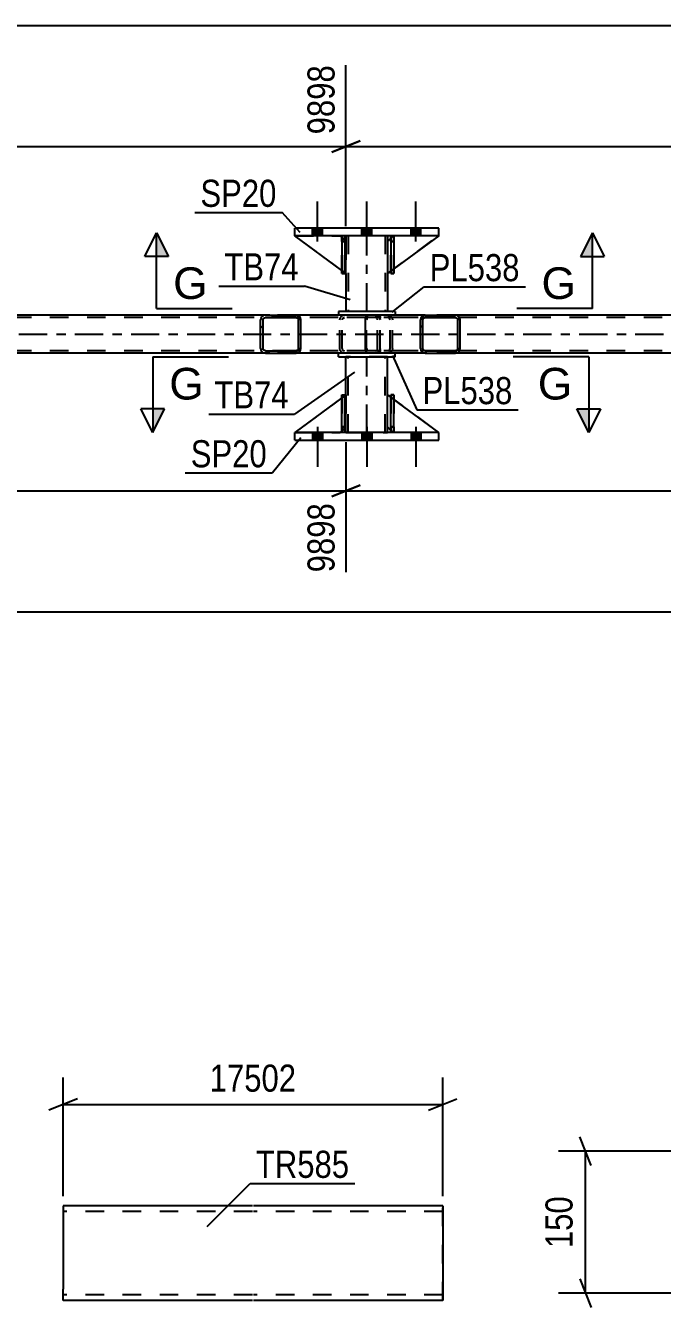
# Model space of a CAD drawing. Header units: millimetres. Extents: x 0 to 841, y 0 to 594.
# Drawn here: x 467.2 to 534.4, y 121.4 to 256.8 of the extents above; entities that cross this region are included whole.
import ezdxf

# ---------------------------------------------------------------- set-up
doc = ezdxf.new("R2010")
doc.units = ezdxf.units.MM
doc.linetypes.add('DXK_LINE_DOT2', pattern=[3.9198, 1.9599, -1.9599])
doc.linetypes.add('DXK_LINE_DOT3', pattern=[5.9187, 2.979, -0.9799, 0.9799, -0.9799])
doc.styles.add('Arial', font='ARIAL.TTF', dxfattribs={"height": 0.2})
doc.styles.add('Arial Narrow', font='ARIALN.TTF', dxfattribs={"height": 0.2})

# ---------------------------------------------------------------- blocks, each defined once
blk = doc.blocks.new('Part-103655098-5487 - 5425')
at = {"color": 2, "linetype": 'Continuous'}
for p, q in [((501.01, 234.6), (501.01, 234)), ((505.41, 234.6), (505.41, 234)), ((501.01, 230.6), (501.01, 226.6)), ((505.41, 230.6), (505.41, 226.6))]:
    blk.add_line(p, q, dxfattribs=at)
at = {"color": 7, "linetype": 'DXK_LINE_DOT2'}
for p, q in [((505.41, 234.6), (501.01, 234.6)), ((501.25, 234.6), (501.25, 226.6)), ((505.17, 234.6), (505.17, 226.6)), ((501.01, 234), (501.01, 230.6)), ((505.41, 234), (505.41, 230.6)), ((505.41, 226.6), (501.01, 226.6))]:
    blk.add_line(p, q, dxfattribs=at)
at = {"color": 7, "linetype": 'DXK_LINE_DOT3'}
blk.add_line((503.21, 226.6), (503.21, 234.6), dxfattribs=at)
blk = doc.blocks.new('Part-103655098-5560 - 5425')
at = {"color": 2, "linetype": 'Continuous'}
for p, q in [((501.01, 217.8), (501.01, 221.8)), ((505.41, 217.8), (505.41, 221.8)), ((501.01, 213.8), (501.01, 214.4)), ((505.41, 213.8), (505.41, 214.4))]:
    blk.add_line(p, q, dxfattribs=at)
at = {"color": 7, "linetype": 'DXK_LINE_DOT2'}
for p, q in [((505.41, 221.8), (501.01, 221.8)), ((501.25, 213.8), (501.25, 221.8)), ((505.17, 213.8), (505.17, 221.8)), ((501.01, 214.4), (501.01, 217.8)), ((505.41, 214.4), (505.41, 217.8)), ((501.01, 213.8), (505.41, 213.8))]:
    blk.add_line(p, q, dxfattribs=at)
at = {"color": 7, "linetype": 'DXK_LINE_DOT3'}
blk.add_line((503.21, 213.8), (503.21, 221.8), dxfattribs=at)
blk = doc.blocks.new('Part-103655098-5561 - 5425')
at = {"color": 2, "linetype": 'Continuous'}
for p, q in [((506.08, 234.6), (505.76, 234.6)), ((505.76, 234.6), (505.76, 230.6)), ((506.08, 234.6), (506.08, 234.6)), ((506.08, 234.6), (506.08, 230.6)), ((506.08, 230.6), (505.76, 230.6))]:
    blk.add_line(p, q, dxfattribs=at)
at = {"color": 7, "linetype": 'DXK_LINE_DOT2'}
for p, q in [((505.76, 234), (505.76, 234.6)), ((506.08, 234), (506.08, 234.6)), ((506.08, 234.6), (506.08, 234.6)), ((506.08, 234), (505.76, 234)), ((505.76, 234), (505.76, 230.6)), ((506.08, 230.6), (506.08, 234))]:
    blk.add_line(p, q, dxfattribs=at)
blk = doc.blocks.new('Part-103655098-5498 - 5425')
at = {"color": 7, "linetype": 'DXK_LINE_DOT2'}
for p, q in [((501.01, 217.8), (495.61, 213.8)), ((501.01, 214.4), (501.01, 217.8)), ((501.01, 217.8), (501.01, 214.4)), ((500.41, 213.8), (501.01, 214.4)), ((501.01, 214.4), (500.41, 213.8)), ((501.01, 214.4), (501.01, 214.4)), ((495.61, 213.8), (500.41, 213.8))]:
    blk.add_line(p, q, dxfattribs=at)
blk = doc.blocks.new('Part-103655098-5566 - 5425')
at = {"color": 7, "linetype": 'DXK_LINE_DOT2'}
for p, q in [((506.08, 217.8), (505.76, 217.8)), ((505.76, 214.4), (505.76, 217.8)), ((505.76, 217.8), (505.76, 213.8)), ((506.08, 217.8), (506.08, 214.4)), ((506.08, 213.8), (506.08, 217.8)), ((506.08, 214.4), (505.76, 214.4)), ((505.76, 213.8), (505.76, 214.4)), ((506.08, 214.4), (506.08, 213.8)), ((506.08, 213.8), (505.76, 213.8)), ((506.08, 213.8), (506.08, 213.8))]:
    blk.add_line(p, q, dxfattribs=at)
blk = doc.blocks.new('Part-103655098-5502 - 5425')
at = {"linetype": 'Continuous'}
h = blk.add_hatch(dxfattribs=at)
h.set_pattern_fill('', scale=0.7, style=0, pattern_type=0)
h.set_pattern_definition([(45, (513.0367, 225.9014), (-1.57154, 1.57154), [])])
h.paths.add_polyline_path([(513.07, 225.72), (513.04, 225.9), (512.93, 226.06), (512.76, 226.16), (512.57, 226.2), (509.39, 226.2), (509.2, 226.16), (509.03, 226.06), (508.92, 225.9), (508.89, 225.72), (508.89, 222.68), (508.92, 222.49), (509.03, 222.34), (509.2, 222.23), (509.39, 222.2), (512.57, 222.2), (512.76, 222.23), (512.93, 222.34), (513.04, 222.49), (513.07, 222.68)])
h.paths.add_polyline_path([(512.8, 222.59), (512.75, 222.51), (512.67, 222.46), (512.57, 222.44), (509.39, 222.44), (509.29, 222.46), (509.21, 222.51), (509.16, 222.59), (509.14, 222.68), (509.14, 225.72), (509.16, 225.81), (509.21, 225.89), (509.29, 225.94), (509.39, 225.96), (512.57, 225.96), (512.67, 225.94), (512.75, 225.89), (512.8, 225.81), (512.82, 225.72), (512.82, 222.68)])
at = {"color": 2, "linetype": 'Continuous'}
for p, q in [((503.14, 226.06), (503.23, 226.16)), ((503.23, 226.16), (503.33, 226.2)), ((509.39, 226.2), (503.33, 226.2)), ((509.39, 226.2), (509.2, 226.16)), ((509.39, 226.2), (512.57, 226.2)), ((512.76, 226.16), (512.57, 226.2)), ((503.06, 225.72), (503.08, 225.9)), ((503.06, 222.68), (503.06, 225.72)), ((503.08, 225.9), (503.14, 226.06)), ((508.92, 225.9), (508.89, 225.72)), ((508.89, 222.68), (508.89, 225.72)), ((509.14, 225.72), (509.16, 225.81)), ((509.14, 222.68), (509.14, 225.72)), ((509.16, 225.81), (509.21, 225.89)), ((509.21, 225.89), (509.29, 225.94)), ((509.29, 225.94), (509.39, 225.96)), ((509.39, 225.96), (512.57, 225.96)), ((512.57, 225.96), (512.67, 225.94)), ((512.67, 225.94), (512.75, 225.89)), ((512.75, 225.89), (512.8, 225.81)), ((512.8, 225.81), (512.82, 225.72)), ((512.82, 222.68), (512.82, 225.72)), ((513.07, 225.72), (513.04, 225.9)), ((513.07, 222.68), (513.07, 225.72)), ((503.08, 222.49), (503.06, 222.68)), ((503.14, 222.34), (503.08, 222.49)), ((503.23, 222.23), (503.14, 222.34)), ((503.33, 222.2), (503.23, 222.23)), ((509.39, 222.2), (503.33, 222.2)), ((508.89, 222.68), (508.92, 222.49)), ((509.16, 222.59), (509.14, 222.68)), ((509.21, 222.51), (509.16, 222.59)), ((509.2, 222.23), (509.39, 222.2)), ((509.29, 222.46), (509.21, 222.51)), ((509.39, 222.44), (509.29, 222.46)), ((509.39, 222.44), (512.57, 222.44)), ((509.39, 222.2), (512.57, 222.2)), ((512.67, 222.46), (512.57, 222.44)), ((512.57, 222.2), (512.76, 222.23)), ((512.75, 222.51), (512.67, 222.46)), ((512.8, 222.59), (512.75, 222.51)), ((512.82, 222.68), (512.8, 222.59)), ((513.04, 222.49), (513.07, 222.68))]:
    blk.add_line(p, q, dxfattribs=at)
at = {"color": 7, "linetype": 'DXK_LINE_DOT2'}
for p, q in [((504.61, 225.96), (504.61, 226.2)), ((505.42, 226.2), (505.61, 226.16)), ((512.57, 226.2), (509.39, 226.2)), ((503.21, 225.81), (503.2, 225.72)), ((503.2, 222.68), (503.2, 225.72)), ((503.23, 225.89), (503.21, 225.81)), ((503.28, 225.94), (503.23, 225.89)), ((503.33, 225.96), (503.28, 225.94)), ((512.57, 225.96), (503.33, 225.96)), ((505.52, 225.94), (505.42, 225.96)), ((505.6, 225.89), (505.52, 225.94)), ((505.65, 225.81), (505.6, 225.89)), ((505.67, 225.72), (505.65, 225.81)), ((505.67, 222.68), (505.67, 225.72)), ((505.89, 225.9), (505.92, 225.72)), ((505.92, 222.68), (505.92, 225.72)), ((503.2, 222.68), (503.21, 222.59)), ((503.21, 222.59), (503.23, 222.51)), ((503.23, 222.51), (503.28, 222.46)), ((503.28, 222.46), (503.33, 222.44)), ((512.57, 222.44), (503.33, 222.44)), ((504.61, 222.2), (504.61, 222.44)), ((505.42, 222.44), (505.52, 222.46)), ((505.61, 222.23), (505.42, 222.2)), ((505.52, 222.46), (505.6, 222.51)), ((505.6, 222.51), (505.65, 222.59)), ((505.65, 222.59), (505.67, 222.68)), ((505.92, 222.68), (505.89, 222.49)), ((512.57, 222.2), (509.39, 222.2))]:
    blk.add_line(p, q, dxfattribs=at)
for centre, start, end in [((505.44, 225.7), 23.8494, 68.8059), ((505.44, 222.69), 291.1941, 336.1506)]:
    blk.add_arc(centre, 0.492, start, end, dxfattribs=at)
at = {"color": 2, "linetype": 'Continuous'}
for centre, start, end in [((509.37, 225.7), 111.1941, 156.1506), ((512.59, 225.7), 23.8494, 68.8059), ((509.37, 222.69), 203.8494, 248.8059), ((512.59, 222.69), 291.1941, 336.1506)]:
    blk.add_arc(centre, 0.492, start, end, dxfattribs=at)
blk = doc.blocks.new('Part-103655098-5568 - 5425')
at = {"color": 2, "linetype": 'Continuous'}
for p, q in [((505.76, 213.8), (505.76, 217.8)), ((505.76, 217.8), (506.08, 217.8)), ((506.08, 213.8), (506.08, 217.8)), ((505.76, 213.8), (505.76, 213.8)), ((506.08, 213.8), (505.76, 213.8))]:
    blk.add_line(p, q, dxfattribs=at)
at = {"color": 7, "linetype": 'DXK_LINE_DOT2'}
for p, q in [((505.76, 217.8), (505.76, 214.4)), ((506.08, 214.4), (506.08, 217.8)), ((505.76, 214.4), (505.76, 213.8)), ((505.76, 214.4), (506.08, 214.4)), ((506.08, 213.8), (506.08, 214.4)), ((506.08, 213.8), (506.08, 213.8))]:
    blk.add_line(p, q, dxfattribs=at)
blk = doc.blocks.new('Part-103655098-5572 - 5425')
at = {"color": 7, "linetype": 'DXK_LINE_DOT2'}
for p, q in [((505.41, 214.4), (505.41, 217.8)), ((505.41, 217.8), (510.81, 213.8)), ((506.01, 213.8), (505.41, 214.4)), ((510.81, 213.8), (506.01, 213.8))]:
    blk.add_line(p, q, dxfattribs=at)
blk = doc.blocks.new('Part-103655098-5573 - 5425')
at = {"color": 2, "linetype": 'Continuous'}
for p, q in [((505.41, 214.4), (505.41, 217.8)), ((505.76, 217.54), (505.41, 217.8)), ((510.81, 213.8), (506.08, 217.3)), ((505.76, 214.04), (505.41, 214.4))]:
    blk.add_line(p, q, dxfattribs=at)
at = {"color": 7, "linetype": 'DXK_LINE_DOT2'}
for p, q in [((506.08, 217.3), (505.76, 217.54)), ((506.01, 213.8), (505.76, 214.04)), ((510.81, 213.8), (506.01, 213.8)), ((510.81, 213.8), (510.81, 213.8)), ((510.81, 213.8), (510.81, 213.8))]:
    blk.add_line(p, q, dxfattribs=at)
blk = doc.blocks.new('Part-103655098-5509 - 5425')
at = {"color": 2, "linetype": 'Continuous'}
for p, q in [((505.76, 234.35), (505.41, 234)), ((510.81, 234.6), (506.08, 231.1)), ((505.41, 234), (505.41, 230.6)), ((505.76, 230.86), (505.41, 230.6))]:
    blk.add_line(p, q, dxfattribs=at)
at = {"color": 7, "linetype": 'DXK_LINE_DOT2'}
for p, q in [((506.01, 234.6), (505.76, 234.35)), ((510.81, 234.6), (506.01, 234.6)), ((506.08, 231.1), (505.76, 230.86))]:
    blk.add_line(p, q, dxfattribs=at)
blk = doc.blocks.new('Part-103655098-5511 - 5425')
at = {"color": 7, "linetype": 'DXK_LINE_DOT2'}
for p, q in [((500.56, 217.8), (500.88, 217.8)), ((500.56, 214.4), (500.56, 217.8)), ((500.56, 217.8), (500.56, 213.8)), ((500.88, 217.8), (500.88, 214.4)), ((500.88, 213.8), (500.88, 217.7)), ((500.88, 214.4), (500.56, 214.4)), ((500.56, 213.8), (500.56, 214.4)), ((500.88, 214.4), (500.88, 213.8)), ((500.88, 213.8), (500.56, 213.8)), ((500.88, 213.8), (500.88, 213.8))]:
    blk.add_line(p, q, dxfattribs=at)
blk = doc.blocks.new('Part-103655098-5513 - 5425')
at = {"color": 2, "linetype": 'Continuous'}
for p, q in [((500.56, 213.8), (500.56, 217.8)), ((500.56, 217.8), (500.88, 217.8)), ((500.88, 213.8), (500.88, 217.8)), ((500.56, 213.8), (500.56, 213.8)), ((500.88, 213.8), (500.56, 213.8))]:
    blk.add_line(p, q, dxfattribs=at)
at = {"color": 7, "linetype": 'DXK_LINE_DOT2'}
for p, q in [((500.56, 217.8), (500.56, 214.4)), ((500.88, 214.4), (500.88, 217.8)), ((500.56, 214.4), (500.56, 213.8)), ((500.56, 214.4), (500.88, 214.4)), ((500.88, 213.8), (500.88, 214.4)), ((500.88, 213.8), (500.88, 213.8))]:
    blk.add_line(p, q, dxfattribs=at)
blk = doc.blocks.new('Part-103655098-5578 - 5425')
at = {"color": 2, "linetype": 'Continuous'}
for p, q in [((495.61, 213), (495.61, 213.8)), ((510.81, 213.8), (495.61, 213.8)), ((495.61, 213), (510.81, 213)), ((510.81, 213), (510.81, 213.8))]:
    blk.add_line(p, q, dxfattribs=at)
at = {"color": 7, "linetype": 'DXK_LINE_DOT2'}
for p, q in [((495.61, 213), (495.61, 213.8)), ((510.81, 213), (510.81, 213.8))]:
    blk.add_line(p, q, dxfattribs=at)
blk = doc.blocks.new('Part-103655098-5516 - 5425')
at = {"color": 7, "linetype": 'DXK_LINE_DOT2'}
for p, q in [((505.76, 234), (505.76, 234.6)), ((505.76, 234.6), (505.76, 234.6)), ((505.76, 234.6), (505.76, 230.6)), ((506.08, 234.6), (505.76, 234.6)), ((506.08, 234), (506.08, 234.6)), ((506.08, 230.6), (506.08, 234.6)), ((505.76, 230.6), (505.76, 234)), ((505.76, 234), (506.08, 234)), ((506.08, 234), (506.08, 230.6)), ((505.76, 230.6), (506.08, 230.6))]:
    blk.add_line(p, q, dxfattribs=at)
blk = doc.blocks.new('Part-103655098-5550 - 5425')
at = {"color": 2, "linetype": 'Continuous'}
for p, q in [((506.21, 226.6), (500.21, 226.6)), ((500.21, 226.6), (500.21, 226.2)), ((506.21, 226.6), (506.21, 226.2))]:
    blk.add_line(p, q, dxfattribs=at)
at = {"color": 7, "linetype": 'DXK_LINE_DOT2'}
blk.add_line((506.21, 226.2), (500.21, 226.2), dxfattribs=at)
blk = doc.blocks.new('Part-103655098-5555 - 5425')
at = {"color": 2, "linetype": 'Continuous'}
for p, q in [((500.21, 221.8), (500.21, 222.2)), ((506.21, 221.8), (506.21, 222.2)), ((500.21, 221.8), (506.21, 221.8))]:
    blk.add_line(p, q, dxfattribs=at)
at = {"color": 7, "linetype": 'DXK_LINE_DOT2'}
blk.add_line((506.21, 222.2), (500.21, 222.2), dxfattribs=at)
blk = doc.blocks.new('Part-103655098-5571 - 5425')
at = {"color": 2, "linetype": 'Continuous'}
for p, q in [((500.56, 217.47), (495.61, 213.8)), ((501.01, 217.8), (500.88, 217.7)), ((501.01, 214.4), (501.01, 217.8)), ((500.56, 213.95), (500.41, 213.8)), ((501.01, 214.4), (500.88, 214.27)), ((501.01, 214.4), (501.01, 214.4))]:
    blk.add_line(p, q, dxfattribs=at)
at = {"color": 7, "linetype": 'DXK_LINE_DOT2'}
for p, q in [((500.88, 217.7), (500.56, 217.47)), ((501.01, 214.4), (501.01, 217.8)), ((501.01, 214.4), (500.41, 213.8)), ((500.88, 214.27), (500.56, 213.95)), ((495.61, 213.8), (500.41, 213.8))]:
    blk.add_line(p, q, dxfattribs=at)
blk = doc.blocks.new('Part-103655098-5583 - 5425')
at = {"color": 2, "linetype": 'Continuous'}
for p, q in [((495.61, 234.6), (495.61, 235.4)), ((510.81, 235.4), (495.61, 235.4)), ((510.81, 234.6), (495.61, 234.6)), ((510.81, 234.6), (510.81, 235.4))]:
    blk.add_line(p, q, dxfattribs=at)
at = {"color": 7, "linetype": 'DXK_LINE_DOT2'}
for p, q in [((495.61, 234.6), (495.61, 235.4)), ((510.81, 234.6), (510.81, 235.4))]:
    blk.add_line(p, q, dxfattribs=at)
blk = doc.blocks.new('Part-103655098-5584 - 5425')
at = {"color": 2, "linetype": 'Continuous'}
for p, q in [((500.88, 234.6), (500.56, 234.6)), ((500.56, 234.6), (500.56, 230.6)), ((500.88, 234.6), (500.88, 234.6)), ((500.88, 234.6), (500.88, 230.6)), ((500.88, 230.6), (500.56, 230.6))]:
    blk.add_line(p, q, dxfattribs=at)
at = {"color": 7, "linetype": 'DXK_LINE_DOT2'}
for p, q in [((500.56, 234), (500.56, 234.6)), ((500.88, 234), (500.88, 234.6)), ((500.88, 234.6), (500.88, 234.6)), ((500.88, 234), (500.56, 234)), ((500.56, 234), (500.56, 230.6)), ((500.88, 230.6), (500.88, 234))]:
    blk.add_line(p, q, dxfattribs=at)
blk = doc.blocks.new('Part-103655098-5585 - 5425')
at = {"color": 7, "linetype": 'DXK_LINE_DOT2'}
for p, q in [((501.01, 230.6), (495.61, 234.6)), ((495.61, 234.6), (500.41, 234.6)), ((500.41, 234.6), (501.01, 234)), ((501.01, 234), (500.41, 234.6)), ((501.01, 234), (501.01, 230.6)), ((501.01, 234), (501.01, 234)), ((501.01, 234), (501.01, 230.6))]:
    blk.add_line(p, q, dxfattribs=at)
blk = doc.blocks.new('Part-103655098-5586 - 5425')
at = {"color": 2, "linetype": 'Continuous'}
for p, q in [((500.56, 230.93), (495.61, 234.6)), ((500.56, 234.44), (500.41, 234.6)), ((501.01, 234), (500.88, 234.12)), ((501.01, 234), (501.01, 234)), ((501.01, 230.6), (501.01, 234)), ((500.88, 230.69), (501.01, 230.6)), ((501.01, 230.6), (501.01, 230.6))]:
    blk.add_line(p, q, dxfattribs=at)
at = {"color": 7, "linetype": 'DXK_LINE_DOT2'}
for p, q in [((500.41, 234.6), (495.61, 234.6)), ((500.41, 234.6), (501.01, 234)), ((500.88, 234.12), (500.56, 234.44)), ((501.01, 234), (501.01, 230.6)), ((500.88, 230.69), (500.56, 230.93))]:
    blk.add_line(p, q, dxfattribs=at)
blk = doc.blocks.new('Part-103655098-5587 - 5425')
at = {"color": 7, "linetype": 'DXK_LINE_DOT2'}
for p, q in [((506.01, 234.6), (505.41, 234)), ((505.41, 230.6), (510.81, 234.6)), ((510.81, 234.6), (506.01, 234.6)), ((505.41, 234), (505.41, 230.6))]:
    blk.add_line(p, q, dxfattribs=at)
blk = doc.blocks.new('Part-103655098-5595 - 5425')
at = {"color": 2, "linetype": 'Continuous'}
for p, q in [((492.51, 226.2), (427.44, 226.2)), ((577.65, 226.2), (512.57, 226.2)), ((492.51, 222.2), (427.44, 222.2)), ((577.65, 222.2), (512.57, 222.2))]:
    blk.add_line(p, q, dxfattribs=at)
at = {"color": 7, "linetype": 'DXK_LINE_DOT2'}
for p, q in [((512.57, 226.2), (492.51, 226.2)), ((769.61, 225.96), (105.18, 225.96)), ((769.61, 222.44), (105.18, 222.44)), ((512.57, 222.2), (492.51, 222.2))]:
    blk.add_line(p, q, dxfattribs=at)
at = {"color": 7, "linetype": 'DXK_LINE_DOT3'}
blk.add_line((105.43, 224.2), (769.61, 224.2), dxfattribs=at)
blk = doc.blocks.new('Part-103655098-5669 - 5425')
at = {"color": 7, "linetype": 'DXK_LINE_DOT2'}
for p, q in [((500.56, 234), (500.56, 234.6)), ((500.56, 234.6), (500.56, 234.6)), ((500.56, 234.6), (500.56, 230.6)), ((500.88, 234.6), (500.56, 234.6)), ((500.88, 234), (500.88, 234.6)), ((500.88, 230.6), (500.88, 234.6)), ((500.56, 230.6), (500.56, 234)), ((500.56, 234), (500.88, 234)), ((500.88, 234), (500.88, 230.6)), ((500.56, 230.6), (500.88, 230.6))]:
    blk.add_line(p, q, dxfattribs=at)
blk = doc.blocks.new('Part-103655098-5694 - 5425')
at = {"linetype": 'Continuous'}
h = blk.add_hatch(dxfattribs=at)
h.set_pattern_fill('', scale=0.7, style=0, pattern_type=0)
h.set_pattern_definition([(45, (496.2187, 225.9014), (-1.57154, 1.57154), [])])
h.paths.add_polyline_path([(496.26, 225.72), (496.22, 225.9), (496.11, 226.06), (495.94, 226.16), (495.75, 226.2), (492.51, 226.2), (492.32, 226.16), (492.15, 226.06), (492.04, 225.9), (492, 225.72), (492, 222.68), (492.04, 222.49), (492.15, 222.34), (492.32, 222.23), (492.51, 222.2), (495.75, 222.2), (495.94, 222.23), (496.11, 222.34), (496.22, 222.49), (496.26, 222.68)])
h.paths.add_polyline_path([(495.98, 222.59), (495.93, 222.51), (495.84, 222.46), (495.75, 222.44), (492.51, 222.44), (492.41, 222.46), (492.33, 222.51), (492.28, 222.59), (492.26, 222.68), (492.26, 225.72), (492.28, 225.81), (492.33, 225.89), (492.41, 225.94), (492.51, 225.96), (495.75, 225.96), (495.84, 225.94), (495.93, 225.89), (495.98, 225.81), (496, 225.72), (496, 222.68)])
at = {"color": 2, "linetype": 'Continuous'}
for p, q in [((492.51, 226.2), (492.32, 226.16)), ((492.51, 226.2), (495.75, 226.2)), ((503.33, 226.2), (495.75, 226.2)), ((495.94, 226.16), (495.75, 226.2)), ((492.04, 225.9), (492, 225.72)), ((492, 222.68), (492, 225.72)), ((492.26, 225.72), (492.28, 225.81)), ((492.26, 222.68), (492.26, 225.72)), ((492.28, 225.81), (492.33, 225.89)), ((492.33, 225.89), (492.41, 225.94)), ((492.41, 225.94), (492.51, 225.96)), ((492.51, 225.96), (495.75, 225.96)), ((495.75, 225.96), (495.84, 225.94)), ((495.84, 225.94), (495.93, 225.89)), ((495.93, 225.89), (495.98, 225.81)), ((495.98, 225.81), (496, 225.72)), ((496, 222.68), (496, 225.72)), ((496.26, 225.72), (496.22, 225.9)), ((496.26, 222.68), (496.26, 225.72)), ((492, 222.68), (492.04, 222.49)), ((492.28, 222.59), (492.26, 222.68)), ((492.33, 222.51), (492.28, 222.59)), ((492.32, 222.23), (492.51, 222.2)), ((492.41, 222.46), (492.33, 222.51)), ((492.51, 222.44), (492.41, 222.46)), ((492.51, 222.44), (495.75, 222.44)), ((492.51, 222.2), (495.75, 222.2)), ((495.84, 222.46), (495.75, 222.44)), ((495.75, 222.2), (495.94, 222.23)), ((503.33, 222.2), (495.75, 222.2)), ((495.93, 222.51), (495.84, 222.46)), ((495.98, 222.59), (495.93, 222.51)), ((496, 222.68), (495.98, 222.59)), ((496.22, 222.49), (496.26, 222.68))]:
    blk.add_line(p, q, dxfattribs=at)
at = {"color": 7, "linetype": 'DXK_LINE_DOT2'}
for p, q in [((495.75, 226.2), (492.51, 226.2)), ((500.67, 226.16), (500.86, 226.2)), ((504.1, 226.2), (503.33, 226.2)), ((504.1, 226.2), (504.29, 226.16)), ((504.1, 225.96), (492.51, 225.96)), ((500.35, 225.72), (500.39, 225.9)), ((500.35, 222.68), (500.35, 225.72)), ((500.63, 225.81), (500.61, 225.72)), ((500.61, 222.68), (500.61, 225.72)), ((500.68, 225.89), (500.63, 225.81)), ((500.68, 225.89), (500.7, 225.9)), ((500.7, 225.9), (500.76, 225.94)), ((500.76, 225.94), (500.86, 225.96)), ((504.19, 225.94), (504.1, 225.96)), ((504.28, 225.89), (504.19, 225.94)), ((504.33, 225.81), (504.28, 225.89)), ((504.35, 225.72), (504.33, 225.81)), ((504.35, 222.68), (504.35, 225.72)), ((504.57, 225.9), (504.61, 225.72)), ((504.61, 222.68), (504.61, 225.72)), ((504.1, 222.44), (492.51, 222.44)), ((495.75, 222.2), (492.51, 222.2)), ((500.39, 222.49), (500.35, 222.68)), ((500.61, 222.68), (500.63, 222.59)), ((500.63, 222.59), (500.68, 222.51)), ((500.86, 222.2), (500.67, 222.23)), ((500.68, 222.51), (500.7, 222.49)), ((500.7, 222.49), (500.76, 222.46)), ((500.76, 222.46), (500.86, 222.44)), ((504.1, 222.2), (503.33, 222.2)), ((504.1, 222.44), (504.19, 222.46)), ((504.29, 222.23), (504.1, 222.2)), ((504.19, 222.46), (504.28, 222.51)), ((504.28, 222.51), (504.33, 222.59)), ((504.33, 222.59), (504.35, 222.68)), ((504.61, 222.68), (504.57, 222.49))]:
    blk.add_line(p, q, dxfattribs=at)
at = {"color": 2, "linetype": 'Continuous'}
for centre, start, end in [((492.49, 225.7), 110.7583, 155.68), ((495.77, 225.7), 24.32, 69.2417), ((492.49, 222.7), 204.32, 249.2417), ((495.77, 222.7), 290.7583, 335.68)]:
    blk.add_arc(centre, 0.496, start, end, dxfattribs=at)
at = {"color": 7, "linetype": 'DXK_LINE_DOT2'}
for centre, start, end in [((500.84, 225.7), 110.7583, 155.68), ((504.12, 225.7), 24.32, 69.2417), ((500.84, 222.7), 204.32, 249.2417), ((504.12, 222.7), 290.7583, 335.68)]:
    blk.add_arc(centre, 0.496, start, end, dxfattribs=at)
blk = doc.blocks.new('Bolt-103655098-5697 - 5425')
at = {"linetype": 'Continuous'}
for points in [[(497.49, 234.6), (498.53, 234.6), (498.53, 235.4), (497.49, 235.4)], [(497.49, 234.6), (498.53, 234.6), (498.53, 235.4), (497.49, 235.4)], [(497.49, 234.6), (498.53, 234.6), (498.53, 235.4), (497.49, 235.4)], [(502.69, 234.6), (503.73, 234.6), (503.73, 235.4), (502.69, 235.4)], [(502.69, 234.6), (503.73, 234.6), (503.73, 235.4), (502.69, 235.4)], [(507.89, 234.6), (508.93, 234.6), (508.93, 235.4), (507.89, 235.4)], [(507.89, 234.6), (508.93, 234.6), (508.93, 235.4), (507.89, 235.4)], [(507.89, 234.6), (508.93, 234.6), (508.93, 235.4), (507.89, 235.4)]]:
    blk.add_hatch(color=1, dxfattribs=at).paths.add_polyline_path(points)
at = {"color": 1, "linetype": 'Continuous'}
for p, q in [((498.01, 234), (498.01, 238.2)), ((498.01, 234), (498.01, 238.2)), ((498.01, 234), (498.01, 238.2)), ((503.21, 234), (503.21, 238.2)), ((503.21, 234), (503.21, 238.2)), ((508.41, 234), (508.41, 238.2)), ((508.41, 234), (508.41, 238.2)), ((508.41, 234), (508.41, 238.2)), ((497.49, 234.6), (497.49, 235.4)), ((497.49, 234.6), (497.49, 235.4)), ((497.49, 234.6), (497.49, 235.4)), ((498.53, 234.6), (498.53, 235.4)), ((498.53, 234.6), (498.53, 235.4)), ((498.53, 234.6), (498.53, 235.4)), ((502.69, 234.6), (502.69, 235.4)), ((502.69, 234.6), (502.69, 235.4)), ((503.73, 234.6), (503.73, 235.4)), ((503.73, 234.6), (503.73, 235.4)), ((507.89, 234.6), (507.89, 235.4)), ((507.89, 234.6), (507.89, 235.4)), ((507.89, 234.6), (507.89, 235.4)), ((508.93, 234.6), (508.93, 235.4)), ((508.93, 234.6), (508.93, 235.4)), ((508.93, 234.6), (508.93, 235.4))]:
    blk.add_line(p, q, dxfattribs=at)
blk = doc.blocks.new('Bolt-103655098-5698 - 5425')
at = {"linetype": 'Continuous'}
for points in [[(498.53, 213.8), (497.49, 213.8), (497.49, 213), (498.53, 213)], [(498.53, 213.8), (497.49, 213.8), (497.49, 213), (498.53, 213)], [(498.53, 213.8), (497.49, 213.8), (497.49, 213), (498.53, 213)], [(503.73, 213.8), (502.69, 213.8), (502.69, 213), (503.73, 213)], [(503.73, 213.8), (502.69, 213.8), (502.69, 213), (503.73, 213)], [(508.93, 213.8), (507.89, 213.8), (507.89, 213), (508.93, 213)], [(508.93, 213.8), (507.89, 213.8), (507.89, 213), (508.93, 213)], [(508.93, 213.8), (507.89, 213.8), (507.89, 213), (508.93, 213)]]:
    blk.add_hatch(color=1, dxfattribs=at).paths.add_polyline_path(points)
at = {"color": 1, "linetype": 'Continuous'}
for p, q in [((498.01, 214.4), (498.01, 210.2)), ((498.01, 214.4), (498.01, 210.2)), ((498.01, 214.4), (498.01, 210.2)), ((503.21, 214.4), (503.21, 210.2)), ((503.21, 214.4), (503.21, 210.2)), ((508.41, 214.4), (508.41, 210.2)), ((508.41, 214.4), (508.41, 210.2)), ((508.41, 214.4), (508.41, 210.2)), ((497.49, 213.8), (497.49, 213)), ((497.49, 213.8), (497.49, 213)), ((497.49, 213.8), (497.49, 213)), ((498.53, 213.8), (498.53, 213)), ((498.53, 213.8), (498.53, 213)), ((498.53, 213.8), (498.53, 213)), ((502.69, 213.8), (502.69, 213)), ((502.69, 213.8), (502.69, 213)), ((503.73, 213.8), (503.73, 213)), ((503.73, 213.8), (503.73, 213)), ((507.89, 213.8), (507.89, 213)), ((507.89, 213.8), (507.89, 213)), ((507.89, 213.8), (507.89, 213)), ((508.93, 213.8), (508.93, 213)), ((508.93, 213.8), (508.93, 213)), ((508.93, 213.8), (508.93, 213))]:
    blk.add_line(p, q, dxfattribs=at)
blk = doc.blocks.new('Part-103655098-2411 - 2404')
at = {"color": 2, "linetype": 'Continuous'}
for p, q in [((491.14, 132.14), (471.14, 132.14)), ((471.14, 132.14), (471.14, 123.34)), ((511.24, 132.14), (491.24, 132.14)), ((511.24, 132.14), (511.24, 132.14)), ((511.24, 132.14), (511.24, 123.34)), ((471.14, 122.49), (471.14, 123.34)), ((511.24, 123.34), (511.24, 122.14)), ((471.14, 122.23), (471.14, 122.49)), ((471.14, 122.14), (471.14, 122.23)), ((491.14, 122.14), (471.14, 122.14)), ((511.24, 122.14), (491.24, 122.14)), ((511.24, 122.14), (511.24, 122.14))]:
    blk.add_line(p, q, dxfattribs=at)
at = {"color": 7, "linetype": 'DXK_LINE_DOT2'}
for p, q in [((471.14, 132.05), (471.14, 130.94)), ((491.14, 131.54), (471.14, 131.54)), ((511.24, 131.54), (491.24, 131.54)), ((511.24, 122.14), (511.24, 132.14)), ((511.24, 131.54), (511.24, 131.54)), ((471.14, 122.78), (471.14, 123.34)), ((471.14, 122.74), (471.14, 122.78)), ((471.14, 122.74), (471.14, 122.78)), ((471.14, 122.49), (471.14, 122.78)), ((491.14, 122.74), (471.14, 122.74)), ((471.14, 122.14), (471.14, 122.14)), ((511.24, 122.74), (491.24, 122.74)), ((511.24, 122.78), (511.24, 123.11)), ((511.24, 122.74), (511.24, 122.78)), ((511.24, 122.74), (511.24, 122.74))]:
    blk.add_line(p, q, dxfattribs=at)
blk = doc.blocks.new('StraightDimension-103655098-12216 - 5425')
at = {"color": 7, "linetype": 'Continuous'}
for p, q in [((501.01, 212.8), (501.01, 199.05)), ((245.6, 207.66), (501.01, 207.66)), ((499.51, 207.06), (502.51, 208.26))]:
    blk.add_line(p, q, dxfattribs=at)
at = {"color": 0, "linetype": 'Continuous'}
blk.add_wipeout([(500.41, 206.96), (496.21, 206.96), (496.21, 198.45), (500.41, 198.45)], dxfattribs=at)
at = {"color": 3, "linetype": 'Continuous', "style": 'Arial Narrow'}
blk.add_text('9898', height=2.863, rotation=90.0002, dxfattribs=at).set_placement((499.81, 199.05))
blk = doc.blocks.new('StraightDimension-103655098-12247 - 5425')
at = {"color": 7, "linetype": 'Continuous'}
blk.add_line((103.76, 194.89), (780.47, 194.89), dxfattribs=at)
blk = doc.blocks.new('StraightDimension-103655098-12183 - 5425')
at = {"color": 7, "linetype": 'Continuous'}
for p, q in [((501.01, 235.6), (501.01, 252.62)), ((245.6, 244.01), (501.01, 244.01)), ((499.51, 243.41), (502.51, 244.61))]:
    blk.add_line(p, q, dxfattribs=at)
at = {"color": 0, "linetype": 'Continuous'}
blk.add_wipeout([(500.41, 253.22), (496.21, 253.22), (496.21, 244.71), (500.41, 244.71)], dxfattribs=at)
at = {"color": 3, "linetype": 'Continuous', "style": 'Arial Narrow'}
blk.add_text('9898', height=2.863, rotation=90.0002, dxfattribs=at).set_placement((499.81, 245.31))
blk = doc.blocks.new('StraightDimension-103655098-9516 - 5425')
at = {"color": 7, "linetype": 'Continuous'}
blk.add_line((104.39, 256.79), (779.83, 256.79), dxfattribs=at)
blk = doc.blocks.new('StraightDimension-103655098-12182 - 5425')
at = {"color": 7, "linetype": 'Continuous'}
for p, q in [((501.01, 235.6), (501.01, 252.62)), ((502.51, 244.61), (499.51, 243.41)), ((501.01, 244.01), (671.28, 244.01))]:
    blk.add_line(p, q, dxfattribs=at)
blk = doc.blocks.new('StraightDimension-103655098-12215 - 5425')
at = {"color": 7, "linetype": 'Continuous'}
for p, q in [((501.01, 212.8), (501.01, 199.05)), ((502.51, 208.26), (499.51, 207.06)), ((501.01, 207.66), (671.28, 207.66))]:
    blk.add_line(p, q, dxfattribs=at)
blk = doc.blocks.new('StraightDimension-103655098-6182 - 6175')
at = {"color": 7, "linetype": 'Continuous'}
for p, q in [((526.9, 136.41), (525.7, 139.41)), ((536.29, 137.91), (523.45, 137.91)), ((526.3, 122.91), (526.3, 137.91)), ((525.7, 124.41), (526.9, 121.41)), ((536.29, 122.91), (523.45, 122.91))]:
    blk.add_line(p, q, dxfattribs=at)
at = {"color": 0}
blk.add_wipeout([(525.55, 133.75), (521.35, 133.75), (521.35, 127.07), (525.55, 127.07)], dxfattribs=at)
at = {"color": 3, "style": 'Arial Narrow'}
blk.add_text('150', height=2.863, rotation=90.0002, dxfattribs=at).set_placement((524.95, 127.67))
blk = doc.blocks.new('StraightDimension-103655098-2489 - 2404')
at = {"color": 7, "linetype": 'Continuous'}
for p, q in [((471.14, 133.14), (471.14, 145.69)), ((511.24, 133.14), (511.24, 145.69)), ((472.64, 143.44), (469.64, 142.24)), ((471.14, 142.84), (511.24, 142.84)), ((509.74, 142.24), (512.74, 143.44))]:
    blk.add_line(p, q, dxfattribs=at)
at = {"color": 0}
blk.add_wipeout([(496.37, 143.59), (496.37, 147.79), (486.02, 147.79), (486.02, 143.59)], dxfattribs=at)
at = {"color": 3, "style": 'Arial Narrow'}
blk.add_text('17502', height=2.863, dxfattribs=at).set_placement((486.62, 144.19))
blk = doc.blocks.new('Mark-103655098-5551 - 5425')
at = {"color": 0}
blk.add_wipeout([(518.6, 216.81), (518.6, 219.81), (509.1, 219.81), (509.1, 216.81)], dxfattribs=at)
blk.add_wipeout([(518.6, 216.81), (518.6, 219.81), (509.1, 219.81), (509.1, 216.81)], dxfattribs=at)
at = {"color": 30, "linetype": 'Continuous'}
for p, q in [((505.94, 221.96), (508.5, 216.21)), ((508.5, 216.21), (519.2, 216.21))]:
    blk.add_line(p, q, dxfattribs=at)
at = {"color": 3, "style": 'Arial Narrow'}
blk.add_text('PL538', height=2.863, dxfattribs=at).set_placement((509.1, 216.81))
blk = doc.blocks.new('Mark-103655098-5546 - 5425')
at = {"color": 0}
blk.add_wipeout([(519.37, 229.8), (519.37, 232.8), (509.86, 232.8), (509.86, 229.8)], dxfattribs=at)
blk.add_wipeout([(519.37, 229.8), (519.37, 232.8), (509.86, 232.8), (509.86, 229.8)], dxfattribs=at)
at = {"color": 30, "linetype": 'Continuous'}
for p, q in [((505.9, 226.51), (509.26, 229.2)), ((509.26, 229.2), (519.97, 229.2))]:
    blk.add_line(p, q, dxfattribs=at)
at = {"color": 3, "style": 'Arial Narrow'}
blk.add_text('PL538', height=2.863, dxfattribs=at).set_placement((509.86, 229.8))
blk = doc.blocks.new('Mark-103655098-5483 - 5425')
at = {"color": 0}
blk.add_wipeout([(496.03, 229.88), (496.03, 232.88), (488.17, 232.88), (488.17, 229.88)], dxfattribs=at)
blk.add_wipeout([(496.03, 229.88), (496.03, 232.88), (488.17, 232.88), (488.17, 229.88)], dxfattribs=at)
at = {"color": 30, "linetype": 'Continuous'}
for p in [(487.57, 229.28), (501.46, 227.84)]:
    blk.add_line(p, (496.63, 229.28), dxfattribs=at)
at = {"color": 3, "style": 'Arial Narrow'}
blk.add_text('TB74', height=2.863, dxfattribs=at).set_placement((488.17, 229.88))
blk = doc.blocks.new('Mark-103655098-5556 - 5425')
at = {"color": 0}
blk.add_wipeout([(494.97, 216.36), (494.97, 219.36), (487.12, 219.36), (487.12, 216.36)], dxfattribs=at)
blk.add_wipeout([(494.97, 216.36), (494.97, 219.36), (487.12, 219.36), (487.12, 216.36)], dxfattribs=at)
at = {"color": 30, "linetype": 'Continuous'}
for p in [(501.9, 220.19), (486.52, 215.76)]:
    blk.add_line(p, (495.57, 215.76), dxfattribs=at)
at = {"color": 3, "style": 'Arial Narrow'}
blk.add_text('TB74', height=2.863, dxfattribs=at).set_placement((487.12, 216.36))
blk = doc.blocks.new('Mark-103655098-5574 - 5425')
at = {"color": 0}
blk.add_wipeout([(492.66, 210.14), (492.66, 213.14), (484.62, 213.14), (484.62, 210.14)], dxfattribs=at)
blk.add_wipeout([(492.66, 210.14), (492.66, 213.14), (484.62, 213.14), (484.62, 210.14)], dxfattribs=at)
at = {"color": 30, "linetype": 'Continuous'}
for p in [(496.25, 213.24), (484.02, 209.54)]:
    blk.add_line(p, (493.26, 209.54), dxfattribs=at)
at = {"color": 3, "style": 'Arial Narrow'}
blk.add_text('SP20', height=2.863, dxfattribs=at).set_placement((484.62, 210.14))
blk = doc.blocks.new('Mark-103655098-5579 - 5425')
at = {"color": 0}
blk.add_wipeout([(493.68, 237.65), (493.68, 240.65), (485.64, 240.65), (485.64, 237.65)], dxfattribs=at)
blk.add_wipeout([(493.68, 237.65), (493.68, 240.65), (485.64, 240.65), (485.64, 237.65)], dxfattribs=at)
at = {"color": 30, "linetype": 'Continuous'}
for p in [(485.04, 237.05), (496.18, 234.93)]:
    blk.add_line(p, (494.28, 237.05), dxfattribs=at)
at = {"color": 3, "style": 'Arial Narrow'}
blk.add_text('SP20', height=2.863, dxfattribs=at).set_placement((485.64, 237.65))
blk = doc.blocks.new('SectionMark-103655098-5891 - 5425')
at = {"linetype": 'Continuous'}
for points in [[(480.6, 216.3), (481.85, 216.3), (480.6, 213.8)], [(525.41, 216.3), (526.66, 216.3), (526.66, 213.8)]]:
    blk.add_hatch(color=6, dxfattribs=at).paths.add_polyline_path(points)
at = {"color": 6, "linetype": 'Continuous'}
for p, q in [((480.6, 221.8), (488.6, 221.8)), ((480.6, 221.8), (480.6, 213.8)), ((526.66, 221.8), (518.66, 221.8)), ((526.66, 221.8), (526.66, 213.8)), ((480.6, 213.8), (479.35, 216.3)), ((481.85, 216.3), (479.35, 216.3)), ((480.6, 213.8), (481.85, 216.3)), ((525.41, 216.3), (527.91, 216.3)), ((526.66, 213.8), (525.41, 216.3)), ((527.91, 216.3), (526.66, 213.8))]:
    blk.add_line(p, q, dxfattribs=at)
at = {"color": 0, "linetype": 'Continuous'}
for points in [[(485.98, 217.3), (485.98, 220.8), (482.35, 220.8), (482.35, 217.3)], [(524.91, 217.3), (524.91, 220.8), (521.28, 220.8), (521.28, 217.3)]]:
    blk.add_wipeout(points, dxfattribs=at)
at = {"color": 3, "linetype": 'Continuous', "style": 'Arial'}
for p in [(482.35, 217.3), (521.28, 217.3)]:
    blk.add_text('G', height=3.34, dxfattribs=at).set_placement(p)
blk = doc.blocks.new('SectionMark-103655098-5893 - 5425')
at = {"linetype": 'Continuous'}
for points in [[(482.26, 232.42), (481.01, 232.42), (481.01, 234.92)], [(527.05, 232.42), (525.8, 232.42), (527.05, 234.92)]]:
    blk.add_hatch(color=6, dxfattribs=at).paths.add_polyline_path(points)
at = {"color": 6, "linetype": 'Continuous'}
for p, q in [((479.76, 232.42), (481.01, 234.92)), ((481.01, 226.92), (481.01, 234.92)), ((481.01, 234.92), (482.26, 232.42)), ((527.05, 234.92), (525.8, 232.42)), ((527.05, 226.92), (527.05, 234.92)), ((527.05, 234.92), (528.3, 232.42)), ((482.26, 232.42), (479.76, 232.42)), ((525.8, 232.42), (528.3, 232.42)), ((481.01, 226.92), (489.01, 226.92)), ((527.05, 226.92), (519.05, 226.92))]:
    blk.add_line(p, q, dxfattribs=at)
at = {"color": 0, "linetype": 'Continuous'}
for points in [[(486.39, 227.92), (486.39, 231.42), (482.76, 231.42), (482.76, 227.92)], [(525.3, 227.92), (525.3, 231.42), (521.67, 231.42), (521.67, 227.92)]]:
    blk.add_wipeout(points, dxfattribs=at)
at = {"color": 3, "linetype": 'Continuous', "style": 'Arial'}
for p in [(482.76, 227.92), (521.67, 227.92)]:
    blk.add_text('G', height=3.34, dxfattribs=at).set_placement(p)
blk = doc.blocks.new('Mark-103655098-2407 - 2404')
at = {"color": 0}
blk.add_wipeout([(501.36, 135.09), (501.36, 138.09), (491.5, 138.09), (491.5, 135.09)], dxfattribs=at)
blk.add_wipeout([(501.36, 135.09), (501.36, 138.09), (491.5, 138.09), (491.5, 135.09)], dxfattribs=at)
at = {"color": 30, "linetype": 'Continuous'}
for p, q in [((486.36, 129.94), (490.9, 134.49)), ((490.9, 134.49), (501.96, 134.49))]:
    blk.add_line(p, q, dxfattribs=at)
at = {"color": 3, "style": 'Arial Narrow'}
blk.add_text('TR585', height=2.863, dxfattribs=at).set_placement((491.5, 135.09))

msp = doc.modelspace()

# ---------------------------------------------------------------- block references
for name in ['Bolt-103655098-5697 - 5425', 'Part-103655098-5583 - 5425', 'Part-103655098-5585 - 5425', 'Part-103655098-5586 - 5425', 'Part-103655098-5584 - 5425', 'Part-103655098-5669 - 5425', 'Part-103655098-5487 - 5425', 'Part-103655098-5509 - 5425', 'Part-103655098-5587 - 5425', 'Part-103655098-5561 - 5425', 'Part-103655098-5516 - 5425', 'Part-103655098-5595 - 5425', 'Part-103655098-5694 - 5425', 'Part-103655098-5550 - 5425', 'Part-103655098-5502 - 5425', 'Part-103655098-5555 - 5425', 'Part-103655098-5560 - 5425', 'Part-103655098-5498 - 5425', 'Part-103655098-5571 - 5425', 'Part-103655098-5511 - 5425', 'Part-103655098-5513 - 5425', 'Part-103655098-5572 - 5425', 'Part-103655098-5573 - 5425', 'Part-103655098-5566 - 5425', 'Part-103655098-5568 - 5425', 'Bolt-103655098-5698 - 5425', 'Part-103655098-5578 - 5425', 'StraightDimension-103655098-2489 - 2404', 'StraightDimension-103655098-6182 - 6175', 'Part-103655098-2411 - 2404']:
    msp.add_blockref(name, (0, 0))

# ---------------------------------------------------------------- next in the draw order: block references
for name in ['StraightDimension-103655098-12183 - 5425', 'StraightDimension-103655098-12216 - 5425', 'Mark-103655098-2407 - 2404']:
    msp.add_blockref(name, (0, 0))

# ---------------------------------------------------------------- next in the draw order: block references
for name in ['StraightDimension-103655098-9516 - 5425', 'StraightDimension-103655098-12247 - 5425']:
    msp.add_blockref(name, (0, 0))

# ---------------------------------------------------------------- next in the draw order: block references
for name in ['StraightDimension-103655098-12182 - 5425', 'Mark-103655098-5579 - 5425', 'Mark-103655098-5483 - 5425', 'Mark-103655098-5546 - 5425', 'Mark-103655098-5551 - 5425', 'Mark-103655098-5556 - 5425', 'Mark-103655098-5574 - 5425', 'StraightDimension-103655098-12215 - 5425']:
    msp.add_blockref(name, (0, 0))

# ---------------------------------------------------------------- next in the draw order: block references
for name in ['SectionMark-103655098-5893 - 5425', 'SectionMark-103655098-5891 - 5425']:
    msp.add_blockref(name, (0, 0))

doc.saveas('drawing.dxf')
